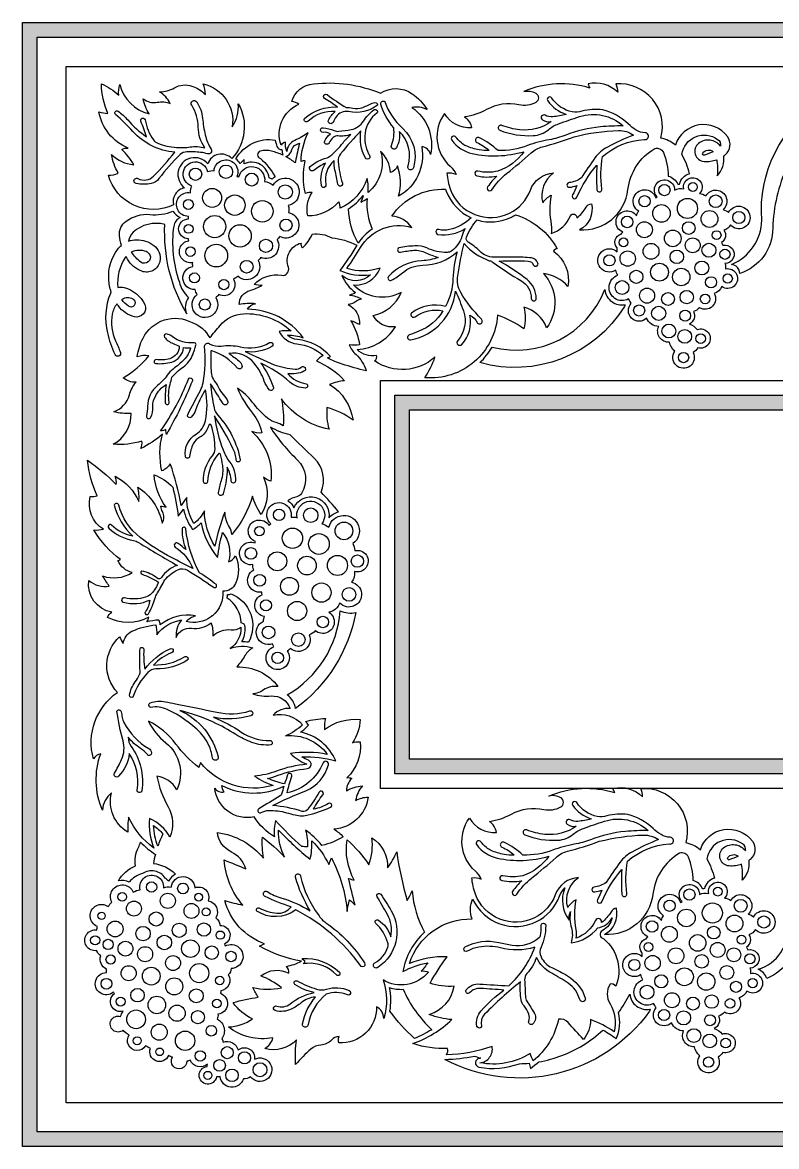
# Model space of a CAD drawing. Header units: millimetres. Extents: x 727 to 1901, y 614 to 1383.
# Drawn here: x 727 to 1244, y 614 to 1383 of the extents above; entities that cross this region are included whole.
import ezdxf

# ---------------------------------------------------------------- set-up
doc = ezdxf.new("R2010")
doc.units = ezdxf.units.MM

msp = doc.modelspace()

# ---------------------------------------------------------------- hatches: boundary and pattern name
h = msp.add_hatch(color=0)
h.dxf.hatch_style = 1
h.paths.add_polyline_path([(727.36, 1382.94), (1901.36, 1382.94), (1901.36, 613.94), (727.36, 613.94)])
h.paths.add_polyline_path([(737.36, 1372.94), (1891.36, 1372.94), (1891.36, 623.94), (737.36, 623.94)], flags=16)
h = msp.add_hatch(color=0)
h.dxf.hatch_style = 1
h.paths.add_polyline_path([(982.36, 868.94), (982.36, 1127.94), (1646.36, 1127.94), (1646.36, 868.94)])
h.paths.add_polyline_path([(992.36, 878.94), (992.36, 1117.94), (1636.36, 1117.94), (1636.36, 878.94)], flags=16)

# ---------------------------------------------------------------- linework, layer by layer
at = {"color": 0}
for points in [[(727.36, 1382.94), (1901.36, 1382.94), (1901.36, 613.94), (727.36, 613.94)], [(737.36, 1372.94), (1891.36, 1372.94), (1891.36, 623.94), (737.36, 623.94)], [(757.36, 643.94), (757.36, 1352.94), (1871.36, 1352.94), (1871.36, 643.94)], [(757.36, 1352.94), (1871.36, 1352.94), (1871.36, 643.94), (757.36, 643.94)], [(972.36, 858.94), (972.36, 1137.94), (1656.36, 1137.94), (1656.36, 858.94)], [(982.36, 868.94), (982.36, 1127.94), (1646.36, 1127.94), (1646.36, 868.94)], [(992.36, 878.94), (992.36, 1117.94), (1636.36, 1117.94), (1636.36, 878.94)]]:
    msp.add_lwpolyline(points, close=True, dxfattribs=at)
for points in [[(843.35, 1339.48, -0.122095), (852.59, 1333.66, 0.078265), (851.12, 1340.94, -0.39267), (870.98, 1311.64, 0.169354), (875.12, 1327.37, -0.32672), (870.61, 1289.81, 0.566544), (854.17, 1286.28, 1.126559), (838.4, 1269.72, 0.445091), (830.81, 1258.2, -0.46997), (786.15, 1278.58, 0.167511), (792.94, 1279.9, -0.090396), (788.39, 1292.58, 0.176717), (803.49, 1285.66, 0.077053), (795.31, 1296.01, -0.173986), (799.73, 1296.93, -0.251054), (779.69, 1321.77, 0.030995), (785.81, 1320.72, -0.099073), (781.45, 1340.94, -0.091646), (793.29, 1333.21, -0.104521), (793.96, 1340.5, 0.276133), (814.1, 1320.42, -0.105402), (810.02, 1330.72, 0.220961), (819.61, 1328.36, -0.141944), (828.48, 1327.57, 0.143223), (821.2, 1335.53, 0.129073), (831.4, 1338.28, -0.212859)], [(984.79, 1264.08, 0.1574), (984.08, 1284.89, -0.247161), (979.43, 1280.32, 0.179976), (972.57, 1294.82, -0.297461), (963.97, 1266.68, 0.093622), (963.26, 1276.13, -0.20919), (944.95, 1255.82, 0.023572), (944.03, 1260.34, -0.226347), (922.71, 1250.61, -0.201215), (925.63, 1266.56, 0.105386), (921.13, 1266.05, -0.127855), (921, 1288.29, 0.12731), (918.07, 1287.85, -0.107555), (922.97, 1307.55, -0.063921), (913.77, 1302.26, 0.287588), (908.42, 1294.7, -0.119903), (907.35, 1301.11, 0.152035), (904.43, 1299.03, -0.395081), (916.65, 1327.07, 0.095), (911.81, 1328.86, -0.323395), (926.6, 1340.94, -0.127208), (972.47, 1334.57, -0.302506), (994.05, 1334.24, -0.104769), (1004.33, 1323.45, 0.151003), (994, 1324.87, -0.301607), (1006.69, 1292.56, 0.323728), (1000.71, 1297.97, -0.319499)], [(1160.19, 1296.63, -0.396343), (1166.19, 1293.96, -0.09925), (1169.43, 1277.9, -0.229527), (1175.98, 1272.24, -0.026572), (1177.14, 1272.37, -0.284999), (1184.03, 1279.49, 0.068314), (1178.81, 1292.68, -0.56685), (1203.29, 1302.95, -0.347896), (1205.16, 1298.31, 0.425855), (1190.26, 1300.25, 0.678814), (1194.06, 1287.9, 0.108297), (1202.62, 1289.08, -0.069633), (1203.02, 1278.14, 0.218775), (1207.51, 1291.69, 0.014613), (1208.44, 1292.41, 0.399911), (1209.98, 1304.87, 0.610094), (1174.37, 1299.02, 0.126346), (1164.41, 1303.87, 0.521071), (1133.57, 1340.89, -0.088824), (1134.86, 1335.21, 0.257919), (1114.56, 1340.94, 0.077805), (1115.76, 1338.1, 0.178327), (1070.69, 1335.75, -0.182178), (1078.77, 1334.58, -0.589978), (1078.77, 1328.27, -0.181278), (1067.21, 1326.56, 0.178367), (1045.11, 1323.39, -0.086398), (1030.07, 1318.37, -0.186384), (1034.88, 1310.77, -0.278866), (1016.23, 1320.62, 0.382919), (1020.18, 1284.54, -0.106841), (1024.29, 1278.97, 0.125838), (1017.85, 1279.85, 0.052786), (1020.32, 1268.53, 0.442963), (1060.85, 1252.52, 0.191774), (1075.07, 1268.25, -0.298094), (1091, 1280, 0.312517), (1083.54, 1259.49, -0.141707), (1089.34, 1264.76, 0.090132), (1089.38, 1244.4, -0.091167), (1089.38, 1238.58, 0.206907), (1102.51, 1250.56, -0.890162), (1106.79, 1249.22, 0.092146), (1113.2, 1256.53, -0.225722), (1116.86, 1258.98, -0.348587), (1108.69, 1241.06, 0.399983), (1141.86, 1268.65, -0.236296)], [(950.61, 1321.94, 0.306696), (942.06, 1318.37, 0.033732), (939.96, 1314.62, -1.002878), (936.91, 1316.08, -0.110502), (941.39, 1322.01, 0.216322), (923.01, 1315.41, -0.856015), (920.46, 1317.33, -0.201558), (942.99, 1325.09, 0.024326), (934.17, 1330.88, -1.060098), (935.97, 1333.58, 0.027289), (948.98, 1324.78, -0.083759), (953.46, 1324.35, 0.133315), (960.29, 1324.75, -0.008833), (967.7, 1328.06, -0.546499), (970.5, 1326.43, -0.214075)], [(1106.98, 1263.42, -0.077364), (1120.61, 1285.42, 0.032375), (1120.61, 1268.98, 1.147394), (1124.01, 1268.98, -0.078351), (1124.44, 1291.17, -0.164754), (1153.06, 1302.94, 1.120546), (1153.65, 1307.53, -0.136212), (1147.5, 1309.33, -0.050619), (1141.99, 1313.58, 0.127333), (1124.66, 1323.16, 0.085491), (1110.39, 1322.31, -0.144925), (1103.75, 1321.76, -0.196467), (1089.71, 1331.23, 1.023065), (1086.98, 1329.32, 0.151865), (1099.54, 1320.08, -0.04636), (1090.4, 1318.42, -0.145792), (1085.2, 1319.49, 0.939686), (1083.29, 1316.4, 0.212793), (1089.37, 1315.18, -0.186554), (1067.9, 1309.5, -0.065987), (1055.52, 1312.56, 1.000747), (1054.19, 1309.17, 0.107412), (1077.03, 1305.52, 0.161603), (1087.38, 1309.61, -0.087831), (1094.33, 1313.6, -0.008018), (1108.74, 1318.54, -0.267934), (1138.54, 1312.2, 0.024849), (1123.03, 1311.5, 0.069081), (1099.26, 1305.86, -0.049315), (1088, 1302.72, 0.045838), (1073.21, 1298.7, -0.095626), (1052.93, 1295.3, 0.080781), (1040.27, 1303.97, 1.099101), (1038.48, 1300.84, -0.074213), (1046.95, 1295.37, -0.061903), (1040.05, 1295.83, -0.055978), (1031.07, 1298.45, -0.088363), (1028, 1300.49, -0.039255), (1023.61, 1304.93, 0.83056), (1021.24, 1302.39, 0.184103), (1035.3, 1293.3, 0.123247), (1070.67, 1294.56, -0.155167), (1052.9, 1281.23, -0.115342), (1039.1, 1281.23, 1.00035), (1038.36, 1278.06, 0.107204), (1052.11, 1277.84, 0.045456), (1045.81, 1270.5, 1.012627), (1048.64, 1268.55, -0.076613), (1058.83, 1279.59, 0.014796), (1075.58, 1293.76, -0.121255), (1083.41, 1297.94, 0.028226), (1105.12, 1304.79, -0.051194), (1135.4, 1309.07, -0.149961), (1145.69, 1305.91, 0.032005), (1127.82, 1297.65, 0.109367), (1119.3, 1290.25, 0.020139), (1109.99, 1276.57, -0.119785), (1101.56, 1273.39, 1.019207), (1102.02, 1270.16, 0.043004), (1106.84, 1271.37, -0.065527), (1103.99, 1264.96, 1.077379)], [(854.06, 1293.07, 0.07635), (844.48, 1294.36, -0.009469), (839.91, 1294.36, 0.197057), (835.31, 1292.57, 0.044399), (820.81, 1276.13, -0.186233), (815.56, 1272.77, -0.100488), (805.17, 1272.77, -1.162337), (806.41, 1276.18, 0.337145), (817.13, 1277.81, 0.023266), (831.57, 1294.15, -0.186336), (802.99, 1308.34, 0.026358), (791.08, 1320.04, -0.936307), (792.77, 1322.22, -0.068249), (799.4, 1316.3, 0.067592), (812.26, 1304.79, 0.01234), (808.41, 1315.41, -1.094601), (811.32, 1316.26, 0.102356), (816.97, 1302.76, 0.148944), (820.01, 1300.32, 0.077815), (832.74, 1297.43, 0.052634), (842.13, 1297.78, -0.098193), (852.21, 1297.24, -0.15274), (847.67, 1311.28, 0.13903), (843.23, 1326.37, -0.9927), (846.7, 1328.59, -0.120959), (850.65, 1317.28, 0.033987), (852.49, 1306.12, 0.07647), (856.49, 1296.21, -0.681666)], [(943.26, 1272.24, 0.006395), (941.3, 1281.96, -0.065585), (940.78, 1288.46, 0.280031), (935.13, 1271.99, -1.029689), (931.99, 1271.4, -0.168139), (934.72, 1286.73, 0.040488), (926.75, 1281.73, -0.881479), (924.25, 1284.32, -0.095653), (934.13, 1289.87, 0.132), (937.77, 1291.38, 0.069959), (946.87, 1300.67, -0.061809), (952.2, 1306.28, -0.101834), (943.37, 1305.33, 0.20933), (940.05, 1304.24, 0.096799), (937.23, 1300.5, -0.990326), (934.27, 1301.91, -0.122765), (938.16, 1306.73, 0.162503), (933.23, 1307.77, -1.12122), (933.23, 1310.95, -0.071785), (940.72, 1308.98, 0.12572), (943.9, 1308.5, 0.022519), (952.48, 1309.74, 0.205918), (960.74, 1315.34, -0.085496), (967.83, 1323.11, -0.820068), (970.17, 1321.08, 0.208945), (961.94, 1307.3, 0.147165), (964.31, 1293.15, 0.037942), (964.98, 1292.02, -1.057867), (962.15, 1290.27, -0.167345), (959.06, 1308.74, 0.023489), (945.16, 1293.14, 0.19527), (943.52, 1287.73, 0.051506), (946.4, 1273.01, -1.056915)], [(991.35, 1284.8, 0.284675), (985.35, 1308.41, -0.160707), (983.35, 1297.26, -0.951573), (979.96, 1298.88, 0.133754), (981.54, 1310.97, -0.09854), (972.73, 1326.9, -0.712937), (975.39, 1328.89, 0.122193), (987.65, 1310.42, -0.289225), (994.98, 1283.48, -1.052559)], [(900.27, 1277.34, 0.051411), (898.29, 1275.69, 0.04313), (896.15, 1276.56, 0.522452), (879.13, 1286.2, -0.048907), (879.08, 1289.3, 0.010854), (876.34, 1286.39, 0.096695), (873.53, 1289.63, -0.319301), (900.47, 1302.44, 0.044985), (901.6, 1298.03, 0.352781), (904.81, 1296.06, -0.008702), (905.68, 1292.15, 0.048559), (897.81, 1294.96, 0.123754), (890.3, 1294.96, 0.779749), (890.3, 1289.88, -0.092012)], [(914.22, 1286.83, 0.045616), (907.67, 1291.15, 0.177728), (911.42, 1294.54, -0.287657), (914.93, 1299.49, 0.01279), (917.01, 1300.42, -0.004085), (914.21, 1287.94, 0.112497)], [(1194.17, 1292.14, -0.735236), (1193.09, 1293.59, -0.429725), (1200.3, 1294.56, -0.017715)], [(874.8, 1209.32, -0.111727), (871.77, 1207.42, -0.748697), (861.84, 1196.84, -0.082695), (859.7, 1194.73, -2.298366), (846.99, 1196.9, -0.102063), (845.49, 1200.28, -0.960024), (844.01, 1216.01, -0.097868), (843.89, 1218.73, -1.022609), (841.17, 1233.64, -0.03387), (841.07, 1234.94, -0.994496), (841, 1248.55, -0.053451), (840.98, 1250.29, -1.095383), (842.38, 1266.48, -0.136561), (843.38, 1271.03, -1.746068), (854.07, 1280.96, -0.107831), (858.49, 1281.54, -1.168899), (874.18, 1277.63, -0.034866), (875.55, 1277.26, -0.97457), (893.09, 1274.11, -0.156368), (898.99, 1271.66, -1.53655), (909.37, 1257.63, -0.142966), (909.58, 1252.89, -1.163843), (903.45, 1236.58, -0.05951), (901.63, 1234.42, -0.717999), (890.65, 1222.08, -0.063436), (888.66, 1220.17, -0.850738)], [(862.02, 1280.81, -1), (871.26, 1280.81, -1)], [(841.58, 1279.13, -1), (850.04, 1279.13, -1)], [(879.85, 1275.46, -1), (888.71, 1275.46, -1)], [(1174.01, 1158.05, -0.17117), (1170.33, 1164.17, -0.564529), (1162.91, 1175.06, -0.306376), (1154.65, 1180.63, -0.97523), (1144.18, 1190.93, -0.068946), (1142.33, 1193.86, -1.103821), (1134.96, 1210.03, -0.088541), (1133.59, 1213.55, -2.061698), (1134.6, 1226, -0.038791), (1134.41, 1228.67, -0.553434), (1137.29, 1238.12, -0.024935), (1138.31, 1239.5, -1.347132), (1147.69, 1250.65, -0.103564), (1149.22, 1253.88, -1.459312), (1160.87, 1262.91, -0.032326), (1161.82, 1263.56, -1.476757), (1173.79, 1268.29, -0.206275), (1180.06, 1269.08, -1.655655), (1190.94, 1265.94, -0.149874), (1195.23, 1264.23, -1.197346), (1207.03, 1254.91, -0.150996), (1210.79, 1252.9, -3.298757), (1212, 1244.39, -0.202066), (1207.63, 1240.89, -0.419385), (1205.9, 1232.38, -0.074115), (1206.82, 1230.51, -1.124098), (1208.31, 1218.03, -0.135953), (1208.66, 1214.36, -1.562601), (1206.12, 1202.3, -0.238262), (1200.79, 1197.6, -0.799576), (1190.88, 1187.82, -0.13252), (1186.84, 1185.15, -0.409806), (1183.9, 1176.62, -0.157577), (1189.34, 1172.88, -1.393433), (1189.77, 1160.38, -0.108175), (1186.46, 1157.19, -1.806747)], [(850.72, 1262.94, -1), (863.67, 1262.94, -1)], [(902.41, 1266.94, -1), (912.16, 1266.94, -1)], [(1086.22, 1173.94, 0.24829), (1070.65, 1188.07, -0.138192), (1070.49, 1173.38, 0.078628), (1052.6, 1182.63, -0.419673), (1002.82, 1139.92, 0.067933), (1009.77, 1154.11, -0.349029), (968.47, 1151.42, 0.351254), (969.75, 1155.16, -0.261132), (956.57, 1159.19, 0.242874), (982.66, 1174.79, -0.32214), (967.56, 1182.44, 0.249972), (986.55, 1198.22, -0.334765), (953.93, 1203.36, 0.340077), (972.19, 1214.93, -0.159348), (949.38, 1214.64, 0.024943), (958.83, 1228.97, -0.34445), (993.88, 1242.76, 0.234343), (980.18, 1250.34, -0.264473), (1017.07, 1268.83, 0.005876), (1017.49, 1267.53, 0.199414), (1034.49, 1249.37, -0.142231), (1019.69, 1241.31, -0.129706), (1012.51, 1241.31, 1.050103), (1011.81, 1237.99, 0.188241), (1030.39, 1241.98, 0.053832), (1028.1, 1236.47, -0.163757), (1021.27, 1226.72, -0.154483), (1018.02, 1225.61, -0.121983), (1004.21, 1228.71, 0.117127), (996.03, 1230.04, 0.048257), (985.04, 1228.82, 0.87502), (986.17, 1225.75, -0.036753), (995.26, 1227.08, -0.134023), (1003.54, 1225.45, 0.048473), (1011.95, 1222.24, -0.080465), (1000.88, 1219.93, 0.199689), (977.97, 1209.16, 0.842546), (980.02, 1206.55, 0.054313), (987.53, 1211.69, -0.177256), (1001.34, 1216.87, 0.183018), (1024.96, 1226.03, 0.06197), (1022.08, 1207.49, -0.118947), (1016.93, 1188.66, 0.225079), (993.61, 1184.16, 0.835176), (996.21, 1181.62, -0.212175), (1015.22, 1185.62, -0.164291), (998.72, 1171.68, -0.00902), (992.15, 1169.21, 0.925228), (993.08, 1165.76, 0.330977), (1023.88, 1199.16, -0.018397), (1029.23, 1185.62, -0.271696), (1025.3, 1165.3, 0.998149), (1028.22, 1162.72, 0.233163), (1033.69, 1182.74, -0.142249), (1038.6, 1177.72, 1.162326), (1041.62, 1179.97, -0.065813), (1027.44, 1198.28, -0.173738), (1025.33, 1209.64, -0.01787), (1029.7, 1231.65, 0.124518), (1046.94, 1219.95, -0.121785), (1049.64, 1218.8, 0.03085), (1068.62, 1206.34, -0.26869), (1075.72, 1194.11, 0.998835), (1079.07, 1194.11, 0.230666), (1072.78, 1207.04, 0.038546), (1053.76, 1219.72, -0.023511), (1073.65, 1219.72, -0.298941), (1077.1, 1217.22, 0.970535), (1080.27, 1218.31, 0.302367), (1075.83, 1221.9, 0.025536), (1064.27, 1222.4, -0.003934), (1049.99, 1222.4, -0.198913), (1040.37, 1226.48, 0.060714), (1032.52, 1232.72, -0.370116), (1031.44, 1236.07, -0.087727), (1038.55, 1247.85, 0.189344), (1062.18, 1249.82, 0.025543), (1065, 1251.4, -0.191797), (1093.41, 1228.16, 0.247668), (1090.91, 1226.49, -0.292713), (1100.72, 1202.35, 0.183049), (1084.04, 1211.17, -0.355713)], [(1162.99, 1268.31, -1), (1170.73, 1268.31, -1)], [(1183.3, 1270.38, -1), (1189.35, 1270.38, -1)], [(837.53, 1258.45, -1), (844.35, 1258.45, -1)], [(865.78, 1257.97, -1), (879.76, 1257.97, -1)], [(884.15, 1253.76, -1), (898.95, 1253.76, -1)], [(957.11, 1231.88, -0.116457), (950.6, 1255.45, 0.092305), (960.6, 1264.66, -0.053687), (959.06, 1260.08, 0.041353), (963.38, 1262.49, 0.126011), (966.74, 1241.52, 0.102486)], [(1149.44, 1260.65, -1), (1157.15, 1260.65, -1)], [(1175.7, 1255.72, -1), (1189.48, 1255.72, -1)], [(1197.58, 1260.64, -1), (1206.36, 1260.64, -1)], [(839.79, 1183.68, -0.145434), (824.82, 1244.78, 0.252594), (803.14, 1239.42, 0.18333), (800, 1233.27, -0.084276), (805.35, 1234.26, -0.166245), (817.28, 1230.39, -0.29124), (821.37, 1219.52, -0.460502), (809.01, 1212.74, -0.169841), (799.25, 1220.93, -0.01287), (798.22, 1222.76, 0.01626), (797.77, 1222.14, 0.178631), (792.66, 1201.58, -0.116868), (796.97, 1201.57, -0.232689), (811.02, 1189.92, -0.626766), (804.02, 1181.58, -0.175086), (792.99, 1189.03, -0.012176), (792.03, 1190.4, 0.129363), (788.82, 1183.44, 0.151505), (791.13, 1165.2, -0.019072), (794.41, 1157.19, -0.963638), (790.76, 1155.7, -0.048317), (785.69, 1170.6, -0.155026), (787.77, 1197.81, -0.033975), (788.11, 1198.51, -0.064971), (786.43, 1207.27, -0.178098), (792.61, 1227.78, -0.056438), (795.13, 1230.44, -0.041254), (793.81, 1237.02, -0.274146), (798.26, 1247.01, -0.177365), (814.52, 1251.63, 0.125682), (830.4, 1253.76, 0.128271), (835.24, 1249.5, 0.243436), (830.93, 1243.65, 0.119164), (834.77, 1205.33, 0.161047), (841.11, 1194.79, 0.277673)], [(1158.8, 1252.33, -1), (1170.82, 1252.33, -1)], [(1191.99, 1248.52, -1), (1203.5, 1248.52, -1)], [(1213.61, 1249.56, -1), (1221.93, 1249.56, -1)], [(851.32, 1243.29, -1), (866.58, 1243.29, -1)], [(903.59, 1244.27, -1), (911.93, 1244.27, -1)], [(1137.37, 1246.49, -1), (1145.27, 1246.49, -1)], [(1147.68, 1241.16, -1), (1158.58, 1241.16, -1)], [(1179.18, 1242.32, -1), (1187.86, 1242.32, -1)], [(838.02, 1241.74, -1), (844.12, 1241.74, -1)], [(868.62, 1236.89, -1), (883.98, 1236.89, -1)], [(962.62, 1144.58, -0.027528), (946.29, 1149.28, -0.054742), (936.23, 1153.41, -0.027823), (938.3, 1154.33, 0.19036), (915.57, 1166.01, -0.160477), (908.73, 1169.04, -0.079526), (919.57, 1167.29, 0.232909), (881.49, 1186.74, -0.253177), (886.82, 1190.54, 0.056709), (875.64, 1189.98, -0.327891), (883.23, 1199.65, 0.067531), (891.35, 1203.15, -0.098893), (886.01, 1203.75, -0.255278), (904.76, 1209.97, 0.580682), (909.39, 1215.49, -0.447226), (918.18, 1232.06, 0.288446), (919.01, 1228.69, 0.101091), (925.76, 1238.03, -0.176895), (939.1, 1235.57, -0.102149), (956.23, 1230.48, -0.030801), (944.57, 1213.24, 0.136629), (965.67, 1210.32, -0.384398), (945.95, 1209.84, 0.12507), (955.32, 1198.14, -0.066336), (951.22, 1196.43, -0.11769), (959.38, 1193.73, 0.131571), (955.97, 1192.26, -0.149886), (950.27, 1190.06, -0.296682), (958.01, 1176.26, 0.041632), (952.15, 1178.89, -0.096758), (958.19, 1162.35, -0.059972), (950.99, 1162.33, 0.119739), (955.77, 1155.83, -0.132113)], [(1166.82, 1235.21, -1), (1178.21, 1235.21, -1)], [(1199.6, 1237.49, -1), (1205.58, 1237.49, -1)], [(852.3, 1223.42, -1), (867.79, 1223.42, -1)], [(889.54, 1230.1, -1), (898.57, 1230.1, -1)], [(1135.79, 1232.49, -1), (1141.83, 1232.49, -1)], [(1152.28, 1226.41, -1), (1163.12, 1226.41, -1)], [(1181.14, 1230.47, -1), (1191.33, 1230.47, -1)], [(1192.56, 1227.09, -1), (1202.09, 1227.09, -1)], [(808.43, 1219.01, -0.087447), (802.07, 1225.96, -0.221749), (812, 1226.39, -0.182528), (814.53, 1224, -0.792848)], [(839.14, 1226.15, -1), (845.59, 1226.15, -1)], [(1125.35, 1220.18, -1), (1133.02, 1220.18, -1)], [(1136.44, 1221.42, -1), (1146.94, 1221.42, -1)], [(1170.67, 1222.6, -1), (1179.95, 1222.6, -1)], [(1204.83, 1224.36, -1), (1211.77, 1224.36, -1)], [(876.5, 1215.87, -1), (885.19, 1215.87, -1)], [(1157.35, 1212.11, -1), (1169.56, 1212.11, -1)], [(1187.73, 1214.98, -1), (1197.26, 1214.98, -1)], [(841.63, 1208.18, -1), (848.52, 1208.18, -1)], [(1143.13, 1208.96, -1), (1152.1, 1208.96, -1)], [(1172.41, 1208.81, -1), (1184.31, 1208.81, -1)], [(1194.99, 1205.23, -1), (1202.61, 1205.23, -1)], [(1207, 1207.74, -1), (1213.34, 1207.74, -1)], [(861.78, 1203.59, -1), (868.72, 1203.59, -1)], [(1040.48, 1150.22, 0.069925), (1048.95, 1160.9, 0.381267), (1125.99, 1200.22, 0.433427), (1139.97, 1189.85, 0.030676), (1139.56, 1188.65, -0.333928)], [(1133.1, 1201.58, -1), (1142.58, 1201.58, -1)], [(1149.8, 1196.05, -1), (1160.13, 1196.05, -1)], [(1177.53, 1195.08, -1), (1186.68, 1195.08, -1)], [(800, 1188.76, -0.096421), (795.44, 1193.45, -0.021946), (796.58, 1194.12, -0.318271), (803.58, 1193.22, -0.93397)], [(848.41, 1189.99, -1), (856.04, 1189.99, -1)], [(1164.9, 1193.74, -1), (1173.75, 1193.74, -1)], [(1191.43, 1193.83, -1), (1198.03, 1193.83, -1)], [(1145.73, 1185.91, -1), (1153.36, 1185.91, -1)], [(1158.1, 1183.95, -1), (1167.72, 1183.95, -1)], [(1177.3, 1182.38, -1), (1184.78, 1182.38, -1)], [(953.72, 1110.89, 0.097466), (935.81, 1119.49, 0.09769), (937.22, 1104.72, -0.189429), (904.64, 1125.4, -0.067868), (905.84, 1107.09, 0.063059), (900.94, 1109.18, -0.113919), (895.08, 1112.23, -0.054664), (884.72, 1123.23, 0.088174), (874.52, 1132.7, 0.067939), (884.92, 1115.56, -0.126629), (891.12, 1102.09, -0.118596), (884.3, 1103.11, -0.246579), (897.35, 1069.09, -0.096363), (892.26, 1071.82, -0.267205), (890.68, 1046.29, -0.06627), (884.83, 1058.84, -0.104508), (870.67, 1032.57, 0.118797), (869.04, 1037.71, -0.124545), (865.93, 1047.92, 0.049622), (859.12, 1024.65, -0.132396), (851.87, 1048.92, -0.11971), (844.67, 1040.17, -0.138048), (839.78, 1058.06, -0.010467), (835.9, 1052.57, 0.04391), (828.54, 1081.02, -0.15549), (822.75, 1076.14, -0.114474), (823.14, 1101.24, -0.065457), (808.37, 1091.42, 0.145786), (809.09, 1096.59, -0.102821), (789.48, 1094.38, 0.281907), (801.81, 1115.53, -0.084478), (789.84, 1116.59, 0.244558), (800.56, 1128.11, -0.108925), (805.16, 1136.85, -0.201364), (796.36, 1139.92, 0.097989), (813.8, 1154.93, 0.115119), (805.96, 1154.23, -0.086101), (809.89, 1167, -0.421134), (843.6, 1177.61, -0.193052), (855.54, 1167.11, 0.004394), (862.64, 1175.64, -0.212754), (878.63, 1183.69, -0.198828), (911.3, 1171.95, 0.0541), (903.17, 1171.64, 0.265788), (915.27, 1163.03, -0.158193), (933.24, 1155.17, 0.064368), (928.58, 1151.39, -0.112865), (947.82, 1137.85, 0.072278), (937.63, 1135.28, -0.221458)], [(1165.17, 1171.85, -1), (1174.64, 1171.85, -1)], [(815.05, 1112.67, 0.165919), (816.66, 1120.03, -0.175728), (818.35, 1127.06, -0.158792), (825.8, 1135.16, 0.057929), (825.15, 1122.43, 0.875123), (827.75, 1123.18, -0.102637), (828.42, 1135.35, 0.005938), (829.65, 1140.21, -0.068975), (837.32, 1147.24, 0.148798), (843.94, 1155.59, 0.025512), (846.14, 1162.14, 0.396451), (845.24, 1163.88, -0.195137), (829.76, 1168.1, 0.104353), (826.02, 1169.87, 0.702582), (824.62, 1167.73, 0.140461), (830.43, 1163.33, -0.026434), (834.65, 1161.43, -0.341055), (828.23, 1152.93, -0.097346), (818.93, 1152.26, 1.06091), (818.76, 1149.62, 0.088466), (829.55, 1150.63, 0.161156), (835.16, 1154.37, 0.144477), (837.57, 1160.49, 0.032919), (842.37, 1160.32, -0.147655), (837.96, 1152.3, -0.029675), (830.52, 1145.83, 0.074752), (826.42, 1141.56, -0.071009), (819.93, 1134.7, 0.229746), (813, 1120.28, -0.056079), (812.29, 1113.78, 0.849646)], [(1176.07, 1168.18, -1), (1185.47, 1168.18, -1)], [(1188.35, 1166.7, -1), (1194.98, 1166.7, -1)], [(864.76, 1122.09, -0.010158), (856.2, 1135.83, 0.035976), (858.5, 1119.36, 0.133124), (861.14, 1114.21, -0.137394), (876.5, 1083.71, -0.958768), (873.7, 1083.59, 0.094032), (871.48, 1091.58, 0.030128), (858.73, 1113.87, 0.054422), (864.7, 1090.46, 0.072992), (869.17, 1082.35, -0.177701), (873.21, 1069.22, -0.947758), (870.3, 1069.22, 0.121914), (867.39, 1078.77, -0.018427), (867.39, 1075.43, -0.070144), (864.7, 1060.4, -0.926846), (861.54, 1061.17, -0.036529), (863.58, 1069.56, 0.112969), (864.47, 1079.92, 0.027957), (863.02, 1087.29, 0.61537), (861.35, 1087.66, 0.15795), (853.98, 1068.73, -0.943752), (851.34, 1068.73, -0.197218), (857.44, 1086.45, 0.184414), (859.22, 1091.24, 0.07738), (856.57, 1107.35, 0.724111), (854.85, 1107.35, -0.09402), (851.51, 1101.31, -0.107721), (848.86, 1099.24, 0.169578), (844.31, 1094.69, 0.081372), (841.78, 1086.12, -0.882332), (838.9, 1086.12, -0.294018), (846.21, 1101.37, 0.204835), (852.61, 1110.42, 0.10716), (852.55, 1131.6, 0.049341), (845.88, 1117.74, -0.113904), (842.77, 1112.96, -0.847591), (840.52, 1114.63, -0.003586), (849.16, 1131.14, 0.079361), (851, 1136.51, 0.065438), (852.03, 1161.48, -0.608824), (855.7, 1162.93, 0.148262), (863.44, 1161.51, -0.091325), (876.39, 1161.08, 0.196364), (896.57, 1163.91, -1.002834), (898.09, 1161.26, -0.167179), (879.72, 1157.78, 0.004549), (899.59, 1148.81, 0.06017), (914.15, 1145.82, 0.202873), (918.25, 1147.17, -1.15785), (920.08, 1144.33, -0.138071), (909.09, 1142.65, 0.185631), (921.65, 1135.74, -0.840927), (921.13, 1132.85, -0.181494), (910.4, 1136.95, 0.074583), (890.48, 1149.88, -0.079415), (899.12, 1133.33, -0.815987), (896.34, 1131.73, -0.097566), (892.88, 1137.61, 0.086319), (886.09, 1149.76, 0.265288), (868.63, 1156.54, -0.01927), (875.47, 1151.48, -0.156879), (877.64, 1148.2, -0.808265), (874.47, 1146.53, 0.140925), (857.06, 1158.32, 0.505758), (856.29, 1157.77, 0.012797), (856.46, 1144.74, 0.192193), (860.29, 1135.81, 0.07819), (866.56, 1126.14, -0.137809), (867.93, 1123.36, -0.820405)], [(1176.45, 1153.72, -1), (1183.48, 1153.72, -1)], [(825.86, 1101.17, -0.054438), (825.57, 1104.38, -0.097635), (821.97, 1103.51, 0.057832), (840.98, 1138.9, -1.009469), (843.66, 1137.81, -0.036338)], [(943.82, 1048.24, 0.016633), (931.74, 1061.64, 0.312125), (927.17, 1084.83, 0.002065), (910.68, 1100.73, -0.062349), (897.06, 1106.01, 0.058136), (915.63, 1083.61, -0.360081), (918.32, 1060.67, -0.195418), (915.16, 1058.46, 0.095295), (909, 1055.74, -0.143037), (913.25, 1051, -0.872645), (937.11, 1043.99, -0.149196)], [(864.58, 993.9, -0.243994), (857.39, 977.01, 0.002181), (857.29, 977.18, -0.01538), (856.7, 976.47, -0.233638), (839.35, 973.19, -0.135003), (845.83, 976.99, 0.222013), (821.72, 970.84, 0.030208), (820.79, 974.15, 0.032301), (812.44, 972.88, 0.117834), (813.88, 976.03, -0.249918), (785.48, 975.93, -0.173787), (788.5, 979.48, -0.404636), (772.81, 1001.15, 0.220503), (786.76, 997.22, 0.000667), (782.2, 1004.31, 0.229526), (802.57, 1006.61, -0.240026), (792.69, 1014.79, -0.052156), (794.46, 1015.46, -0.098468), (776.29, 1035.75, 0.065166), (782.78, 1036.25, -0.334754), (773.79, 1058.58, 0.084382), (778.57, 1059.03, -0.082279), (771.93, 1083.42, -0.046568), (791.6, 1066.9, 0.109814), (790.8, 1072.58, -0.168865), (807.06, 1055.12, 0.075977), (806.32, 1065.09, -0.200928), (823.08, 1040.45, 0.245537), (823.26, 1048.28, -0.07033), (822.05, 1051.94, -0.127346), (825.67, 1051.34, -0.137337), (817.46, 1073.43, -0.114501), (830.22, 1065.09, -0.030851), (833.94, 1045.14, 0.009175), (837.63, 1049.88, 0.103035), (843.82, 1036.02, 0.070095), (849.74, 1040.67, 0.128824), (860.96, 1017, -0.036172), (864.35, 1033.93, -0.243883), (868.45, 1014.03, 0.180977), (873.28, 1018.02, -0.211216), (873.28, 999.23, -0.31203)], [(860.09, 998.37, 0.028157), (848.64, 1006.42, -0.100146), (839.26, 1036.43, 0.994095), (836.63, 1036.17, 0.09623), (839.29, 1022.28, -0.002509), (833.9, 1026.54, 1.083737), (831.94, 1024.07, -0.148217), (844.06, 1009.29, 0.001168), (829.48, 1016.88, -0.04533), (807.99, 1030.59, -0.163843), (793.25, 1052.74, 0.766695), (790.22, 1052.74, 0.147363), (802.88, 1031.55, -0.148723), (788.4, 1039.06, 1.003268), (786.49, 1037.09, 0.149304), (803.36, 1028.51, -0.094795), (806.75, 1027.22, 0.009339), (833.4, 1011.48, 0.17521), (822.5, 1003.23, -0.444073), (819.59, 1002.76, 0.119627), (809.13, 1007.66, 0.832466), (809.33, 1005.45, -0.039051), (820.57, 1000.11, -0.093369), (815.53, 992.1, -0.153003), (811.61, 989.86, -0.141493), (797.26, 989.29, 1.031961), (796.32, 986.4, 0.182907), (814.53, 987.83, -0.138864), (811.48, 979.84, 1.054102), (813.6, 978.43, 0.063425), (818.01, 988.61, -0.066012), (819.8, 992.69, 0.016121), (824.79, 1001.54, -0.108356), (833.75, 1008.57, -0.250066), (840.27, 1008.22, -0.014888), (857.88, 996.84, 1)], [(944.55, 985.85, -0.274872), (937.05, 979.49, -1.089648), (927.86, 966.89, -0.154273), (923.58, 964.06, -0.815049), (910.83, 954.71, -0.100085), (908.54, 953.02, -3.016237), (899.38, 955.79, -0.07394), (898.55, 957.74, -0.957218), (892.37, 973.34, -0.129002), (893.14, 976.56, -0.78842), (891.5, 991.44, -0.06236), (891.12, 993.24, -0.843091), (885.72, 1008.51, -0.127022), (884.97, 1012.02, -1.316854), (886.64, 1026.9, -0.026671), (886.88, 1027.83, -1.417159), (896.19, 1038.77, -0.039805), (897.42, 1039.86, -1.711265), (911.23, 1044.53, -0.109762), (915.31, 1044.14, -1.544687), (932.24, 1040, -0.114748), (937.13, 1037.63, -1.448022), (953.5, 1026.43, -0.091747), (954.96, 1021.64, -1.29214), (954.57, 1007.32, -0.218039), (952.69, 1000.01, -1.375385)], [(899.11, 1046.09, -1), (906.9, 1046.09, -1)], [(919.72, 1045.86, -1), (929.68, 1045.86, -1)], [(886.31, 1034.96, -1), (892.86, 1034.96, -1)], [(941.4, 1035.13, -1), (953.47, 1035.13, -1)], [(905.24, 1030.08, -1), (919.18, 1030.08, -1)], [(923.21, 1026.17, -1), (937.4, 1026.17, -1)], [(879.74, 1019.7, -1), (887.73, 1019.7, -1)], [(895.35, 1014.31, -1), (908.29, 1014.31, -1)], [(915.72, 1011.36, -1), (928.53, 1011.36, -1)], [(936.14, 1011.5, -1), (949.9, 1011.5, -1)], [(952.41, 1014.43, -1), (960.83, 1014.43, -1)], [(885.69, 1001.34, -1), (893.77, 1001.34, -1)], [(904, 997.19, -1), (916.29, 997.19, -1)], [(882.08, 958.88, 0.043852), (877.6, 959.24, 0.133879), (879.88, 969.28, 0.372893), (877.19, 972.14, 0.243012), (867.42, 989.19, 0.088124), (867.71, 991.67, 0.191767), (870.21, 992.09, -0.448542)], [(925.45, 992.91, -1), (938.61, 992.91, -1)], [(946.24, 991.61, -1), (955.59, 991.61, -1)], [(890.35, 984.2, -1), (897.85, 984.2, -1)], [(908.84, 980.32, -1), (921.96, 980.32, -1)], [(914.26, 913.56, 0.203253), (908.52, 922.96, 0.250801), (944.83, 980.39, 0.147839), (955.49, 979.25, -0.191134)], [(929.09, 972.79, -1), (936.89, 972.79, -1)], [(935.98, 882.25, 0.084148), (910.81, 882.77, 0.090234), (921.96, 875.45, 0.065615), (901.31, 870.74, -0.067249), (886.19, 867.34, 0.062478), (899.02, 861.02, -0.304241), (849.24, 876.58, 0.005881), (848.11, 873.3, -0.072073), (832.36, 889.3, 0.122576), (813.54, 904.93, 0.112742), (825.5, 890.12, -0.350913), (832.97, 858.03, 0.244503), (819.44, 867.21, 0.085209), (827.06, 846.42, -0.238229), (828.17, 825.57, 0.184096), (814.33, 838.31, 0.121055), (817.39, 818.13, -0.127756), (800.04, 839.29, 0.047898), (799.43, 829.01, -0.326909), (788.2, 855.81, 0.199237), (782.04, 844.1, -0.187662), (780.91, 882.68, 0.213805), (775.98, 879.08, -0.31919), (792.41, 924.65, -0.422237), (793.9, 962.67, 0.072503), (796.36, 958.08, -0.249211), (802.24, 966.52, -0.068215), (818.63, 970.9, -0.067421), (819.37, 964.11, -0.193084), (836.24, 974.18, 0.193063), (832.58, 962.22, -0.348257), (843.17, 968.55, 0.199549), (856.45, 972.13, -0.116492), (857.58, 963.3, -0.193764), (870.31, 967.53, 0.207492), (876.89, 969.15, -0.26117), (869.57, 954.69, -0.175073), (884.98, 955.08, 0.121484), (879.69, 949.85, -0.039537), (874.03, 942.06, -0.248653), (902.25, 928.6, 0.1865), (892.41, 926.31, -0.1198), (884.96, 923.53, 0.089876), (897.63, 922.18, -0.341358), (910.66, 913.56, 0.234546), (898.99, 909.14, -0.266218), (919.15, 902.47, -0.087873), (907.4, 894.85, -0.273963)], [(891.47, 965.67, -1), (900.13, 965.67, -1)], [(911.6, 960.7, -1), (920.89, 960.7, -1)], [(840.49, 946.91, -0.165012), (818.72, 940.83, 0.168842), (813.18, 938.13, 0.114787), (802.94, 921.42, -0.708434), (800.65, 922.73, -0.110091), (804.48, 931.74, 0.045614), (807.47, 936.85, 0.128176), (807.92, 939.28, -0.035743), (807.92, 954.76), (807.92, 954.76, -0.798335), (810.45, 953.99, 0.065027), (811.24, 940.49, -0.129045), (828.38, 954.48, -1.202156), (829.34, 951.76, 0.116606), (817.08, 943.36, 0.139528), (838.27, 948.85, -0.83597)], [(898.14, 948.26, -1), (906.06, 948.26, -1)], [(897.45, 888.71, -0.1135), (884.38, 890.4, -0.052923), (873.49, 895.79, 0.034174), (857.68, 904.38, 0.045851), (835.01, 912.34, -0.235914), (861.28, 880.47, -1.029248), (857.57, 879.73, 0.033383), (856.38, 884.73, 0.116613), (849.17, 896.91, 0.096878), (826.48, 912.82, 0.180539), (815.28, 914.28, -0.77995), (814.99, 917.53, -0.133149), (825.18, 918.25, 0.000042), (832.08, 916.89, -0.004726), (860.42, 911.05, 0.125974), (882.93, 911.9, -1.088476), (883.59, 908.7, -0.128282), (858.17, 907.58, -0.054629), (877.19, 897.51, 0.155025), (896.79, 891.69, -0.819685)], [(800.5, 882.75, -0.170914), (793.06, 867.24, -0.875872), (790.37, 869.3, 0.023291), (795.21, 878.71, 0.177735), (796.19, 891.53, -0.037077), (792.07, 911.78, -0.723051), (794.95, 911.39, -0.006362), (795.65, 907.39, 0.085162), (796.83, 903.94, 0.13255), (813.78, 886.21, -0.219087), (815.7, 883.38, -0.772254), (812.86, 882.12, 0.082227), (808.16, 886.34, -0.08282), (799.76, 893.9, 0.161789), (801.72, 887.7, -0.19831), (808.99, 857.24, -0.968955), (805.96, 857.83, 0.191734), (800.5, 882.75, -0.36723)], [(940.57, 831.1, -0.070688), (946.9, 825.84, -0.089402), (932.35, 819.93, 0.06831), (921.2, 830.35, -0.074346), (922.46, 818.99, -0.022007), (918.58, 819.23, -0.026889), (900.59, 837.01, 0.073498), (899.8, 825.73, -0.112128), (885.96, 839.53, -0.453715), (859.06, 859.21, 0.350674), (865.36, 856.58, -0.126106), (863.9, 860.94, 0.233502), (906.35, 860.5, 0.004686), (904.75, 855.04, -0.19145), (903.82, 853.82, 0.001931), (889.07, 844.94, 0.907815), (890.78, 842.42, -0.118951), (896.04, 843.83, -0.073894), (908.07, 842.34, 0.007259), (914.05, 840.77, 0.121469), (923.04, 840.77, 0.047946), (938.24, 846.11, 1.059984), (936.89, 848.63, -0.092382), (926.61, 844.69, -0.050104), (933.05, 854.53, 1.043399), (930.49, 856.43, -0.04032), (922.63, 844.6, -0.33654), (918.85, 843.25, 0.055558), (898.71, 847.21, -0.022049), (921.28, 857.39, 0.241866), (936.76, 875.17, 0.890063), (933.15, 876.52, -0.25364), (908.55, 855.96, -0.013874), (911.7, 867.26, 0.989263), (908.8, 868.19, 0.005371), (906.81, 861.99, -0.056141), (895.22, 865.77, 0.030625), (902.35, 867.93, -0.065636), (922.24, 872.46, 0.779236), (923.13, 878.21, -0.036801), (918.65, 880.51, -0.081645), (941.95, 877.75, 0.245511), (917.77, 897.39, 0.042085), (923.17, 902.23, 0.032676), (921.17, 904.71, -0.062081), (934.81, 906.77, 0.07418), (934.21, 899.22, -0.192729), (958.59, 906.04, -0.145936), (953.21, 890.23, -0.091024), (958.61, 890.8, -0.227816), (949.52, 866.28, -0.127922), (952.77, 865.81, 0.18305), (949.11, 857.37, -0.117182), (960.04, 860.6, 0.129472), (955.44, 850.74, -0.116979), (964.02, 853, -0.360228)], [(1220.11, 796.12, 0.069633), (1219.71, 807.05, -0.108078), (1211.16, 805.87, -0.681295), (1207.37, 818.25, -0.425014), (1222.25, 816.29, 0.347896), (1220.38, 820.92, 0.56685), (1195.9, 810.66, -0.068314), (1201.12, 797.47, 0.284999), (1194.22, 790.35, 0.026572), (1193.06, 790.21, 0.229527), (1186.52, 795.88, 0.09925), (1183.28, 811.93, 0.396343), (1177.28, 814.61, 0.236295), (1158.95, 786.63, -0.399983), (1125.77, 759.04, 0.348587), (1133.95, 776.96, 0.225608), (1130.29, 774.51, -0.092167), (1123.88, 767.2, 0.886931), (1119.6, 768.55, -0.207097), (1106.47, 756.56, 0.091131), (1106.47, 762.38, -0.090143), (1106.43, 782.74, 0.141707), (1100.62, 777.47, -0.312517), (1108.09, 797.98, 0.297998), (1092.16, 786.23, -0.191832), (1077.94, 770.49, -0.442963), (1037.4, 786.51, -0.052786), (1034.94, 797.82, -0.125838), (1041.38, 796.95, 0.103762), (1037.41, 802.38, -0.385026), (1033.31, 838.59, 0.278866), (1051.97, 828.75, 0.186384), (1047.16, 836.34, 0.086385), (1062.19, 841.37, -0.178497), (1084.31, 844.53, 0.181197), (1095.86, 846.25, 0.588927), (1095.85, 852.55, 0.182239), (1087.77, 853.73, -0.178327), (1132.85, 856.08, -0.077805), (1131.64, 858.92, -0.257919), (1151.94, 853.18, 0.088824), (1150.65, 858.87, -0.521071), (1181.5, 821.85, -0.126346), (1191.46, 816.99, -0.610094), (1227.06, 822.85, -0.399911), (1225.53, 810.39, -0.014613), (1224.6, 809.67, -0.218775)], [(1124.06, 781.4, -0.077364), (1137.69, 803.4, 0.032375), (1137.69, 786.96, 1.147394), (1141.1, 786.96, -0.078351), (1141.53, 809.15, -0.164754), (1170.15, 820.91, 1.120546), (1170.74, 825.5, -0.136212), (1164.58, 827.31, -0.050619), (1159.08, 831.55, 0.127333), (1141.74, 841.14, 0.085491), (1127.48, 840.29, -0.144925), (1120.84, 839.74, -0.196467), (1106.79, 849.21, 1.023065), (1104.07, 847.3, 0.151865), (1116.62, 838.06, -0.04636), (1107.48, 836.4, -0.145792), (1102.29, 837.47, 0.939686), (1100.37, 834.37, 0.212793), (1106.45, 833.16, -0.186554), (1084.98, 827.48, -0.065987), (1072.6, 830.54, 1.000747), (1071.27, 827.15, 0.107412), (1094.11, 823.5, 0.161603), (1104.47, 827.59, -0.087831), (1111.41, 831.58, -0.008018), (1125.82, 836.52, -0.267934), (1155.62, 830.18, 0.024849), (1140.12, 829.48, 0.069081), (1116.34, 823.84, -0.049315), (1105.09, 820.7, 0.045838), (1090.29, 816.68, -0.095626), (1070.01, 813.28, 0.080781), (1057.36, 821.94, 1.099101), (1055.57, 818.81, -0.074213), (1064.03, 813.35, -0.061903), (1057.13, 813.81, -0.055978), (1048.15, 816.42, -0.088363), (1045.09, 818.46, -0.039255), (1040.7, 822.9, 0.83056), (1038.32, 820.37, 0.184103), (1052.38, 811.28, 0.123247), (1087.75, 812.54, -0.155167), (1069.98, 799.2, -0.115342), (1056.19, 799.2, 1.00035), (1055.45, 796.03, 0.107204), (1069.19, 795.82, 0.045456), (1062.9, 788.48, 1.012627), (1065.73, 786.52, -0.076613), (1075.92, 797.57, 0.014796), (1092.66, 811.74, -0.121255), (1100.49, 815.92, 0.028226), (1122.21, 822.77, -0.051194), (1152.48, 827.04, -0.149961), (1162.77, 823.89, 0.032005), (1144.91, 815.63, 0.109367), (1136.39, 808.23, 0.020139), (1127.07, 794.55, -0.119785), (1118.64, 791.36, 1.019207), (1119.1, 788.14, 0.043004), (1123.92, 789.35, -0.065527), (1121.07, 782.94, 1.077379)], [(823.36, 827.71, 0.026651), (820.07, 819.5, -0.09054), (817.17, 833.49, -0.091175)], [(1005.31, 733.21, -0.369142), (974.19, 727.9, -0.158776), (974.72, 701.63, 0.264862), (969.78, 709.6, -0.437334), (943.93, 684.79, -0.183996), (944.17, 689.27, 0.190348), (938.87, 686.75, -0.191906), (931.66, 683.35, 0.16672), (924.88, 680.55, 0.026648), (914.29, 670.15, -0.047158), (915.02, 686.98, -0.277648), (893.22, 680.97, 0.2148), (898.82, 688.32, -0.21392), (868.41, 695.74, 0.146922), (884.87, 701.34, -0.138596), (871.55, 712.43, -0.038095), (888.82, 716.01, -0.037297), (885.11, 722.64, 0.10589), (904.59, 722.54, 0.077193), (890.6, 730.68, -0.299182), (909.82, 732.49, 0.196986), (908.05, 737.2, 0.080872), (918.33, 740.75, -0.087366), (889.66, 751.08, -0.035452), (893.15, 752.64, -0.24814), (865.81, 782.3, 0.026961), (878.28, 779.09, -0.164545), (865.53, 810.04, 0.001072), (880.22, 803.87, 0.211312), (870.42, 815.43, -0.253024), (860.79, 828.75, -0.191679), (892.32, 811.23, -0.050528), (891.62, 825.54, -0.042166), (906.86, 812, -0.134084), (902.72, 830.32, 0.030759), (924.27, 810.46, 0.076117), (925.41, 823.02, -0.09454), (937, 806.84, 0.077743), (938.82, 811.55, -0.10167), (949.6, 774.7, -0.016778), (951.22, 782.61, -0.106928), (955.12, 778.97, -0.013171), (950.66, 797.3, 0.002724), (954.53, 796.16, -0.164526), (949.58, 823.76, -0.064553), (964.38, 806.72, 0.127889), (966.58, 825.2, -0.262658), (977.29, 804.53, 0.061078), (983.57, 815.66, 0.03668), (990.7, 782.33, 0.027083), (994.17, 788.83, 0.110429), (1002.62, 760.55, -0.000542), (1002.7, 760.61, 0.00046), (1002.65, 760.5, -0.000192), (1002.62, 760.55, 0.168036), (987.83, 733.68, -0.073837), (1004.82, 739.7, -0.058288), (1000.35, 733.99, -0.149493)], [(832.11, 800.33, 0.15674), (827.34, 795.48, 0.042588), (825.13, 797.53, 0.421588), (809.51, 800.66, 0.154459), (800.51, 794.85, 0.174696), (793, 795.61, -0.167113), (804.7, 805.9, -0.168803), (806.81, 818.52, -0.008395), (808.24, 822.11, 0.057118), (818.36, 813.82, 0.019333), (816.98, 807.56, -0.172243)], [(1217.39, 812.54, -0.017715), (1211.25, 810.12, -0.735236), (1210.17, 811.56, -0.429725)], [(958.68, 737.76, 0.120703), (914.4, 775.76, -0.311491), (887.79, 774.98, -0.773694), (889.66, 777.08, 0.093309), (901.41, 773.59, 0.269499), (911.2, 778, -0.043551), (893.51, 785.1, -1.134228), (895.06, 788.3, 0.075294), (904.82, 783.85, -0.071798), (924.42, 775.07, -0.066253), (914.26, 798.12, -1.082285), (917.8, 798.86, 0.111043), (930.01, 772.53, 0.115788), (935.06, 767, -0.102467), (961.52, 739.54, -1.074199)], [(883.56, 661.54, -0.176841), (878.63, 660.28, -0.816913), (862.7, 661.76, -0.090697), (860.18, 661.54, -2.031317), (853.82, 668.6, -0.064549), (854.07, 670.38, -0.512652), (842.27, 672.94, -0.080004), (839.86, 672.32, -1.303754), (830.01, 674.97, -0.092365), (827.32, 676.14, -0.982626), (814.98, 681.08, -0.102849), (811.69, 682.92, -1.052657), (800.48, 690.3, -0.127003), (796.32, 693.45, -1.660803), (794.5, 702.93, -0.096746), (796.37, 706.47, -0.830888), (790.37, 718.65, -0.037609), (789.66, 719.47, -1.42477), (784.82, 732.92, -0.072193), (784.94, 735.31, -0.406131), (781.04, 744.49, -0.167067), (778.12, 747.99, -1.167229), (778.3, 762.03, -0.079666), (778.71, 764.51, -1.142249), (786.13, 778.11, -0.095827), (788.5, 781.04, -1.051596), (803.23, 787.85, -0.132925), (807.88, 789.61, -1.166574), (823.89, 790.88, -0.148684), (829.2, 791.38, -0.917924), (845.38, 790.98, -0.656771), (854.42, 782.04, -0.528262), (859.68, 770.35, -0.198612), (862.71, 765.26, -0.799202), (865.64, 752.48, -0.058611), (866.19, 751.17, -1.280801), (870.22, 735.71, -0.236101), (868.22, 731.44, -0.567668), (863.08, 720.56, -0.086649), (862.87, 718.75, -0.797432), (861.2, 704.43, -0.157334), (860.63, 701.14, -0.468892), (863.78, 687.77, -0.138153), (864.75, 685.3, -0.452812), (875.01, 680.01, -0.678269), (886.26, 673.67, -2.141167)], [(812.26, 791.48, -1), (819.32, 791.48, -1)], [(833.58, 790.48, -1), (840.97, 790.48, -1)], [(1223.2, 720.28, -0.238262), (1217.87, 715.58, -0.799576), (1207.96, 705.8, -0.13252), (1203.93, 703.13, -0.409806), (1200.98, 694.6, -0.157577), (1206.42, 690.86, -1.393433), (1206.85, 678.36, -0.108175), (1203.55, 675.17, -1.806747), (1191.09, 676.03, -0.17117), (1187.41, 682.15, -0.564529), (1180, 693.03, -0.306376), (1171.74, 698.61, -0.97523), (1161.26, 708.9, -0.068946), (1159.41, 711.84, -1.103821), (1152.05, 728.01, -0.088541), (1150.67, 731.53, -2.061698), (1151.68, 743.98, -0.038791), (1151.49, 746.64, -0.553434), (1154.38, 756.09, -0.024935), (1155.4, 757.48, -1.347132), (1164.78, 768.62, -0.103564), (1166.3, 771.86, -1.459312), (1177.95, 780.88, -0.032326), (1178.91, 781.53, -1.476757), (1190.87, 786.26, -0.206275), (1197.14, 787.06, -1.655655), (1208.03, 783.92, -0.149874), (1212.31, 782.21, -1.197346), (1224.12, 772.88, -0.150996), (1227.87, 770.88, -3.298757), (1229.09, 762.37, -0.202066), (1224.72, 758.86, -0.419385), (1222.99, 750.36, -0.074115), (1223.91, 748.49, -1.124098), (1225.4, 736.01, -0.135953), (1225.75, 732.34, -1.562601)], [(792.74, 784.81, -1), (798.65, 784.81, -1)], [(821.66, 782.05, -1), (832.03, 782.05, -1)], [(845.29, 784.55, -1), (850.65, 784.55, -1)], [(970.74, 736.52, -1.119828), (968.62, 739.58, 0.196534), (977.52, 750.41, 0.150853), (977.52, 753.34, 0.129707), (969.27, 766.57, -0.923668), (971.09, 768.85, -0.17123), (979.45, 757.5, 0.184234), (977.15, 772.77, 0.006938), (970.14, 784.82, -0.970752), (972.74, 786.49, -0.020679), (979.85, 775.14, -0.396137)], [(1132.42, 692.45, 0.06606), (1116.22, 700.74, -0.185004), (1111.49, 687.24, -0.010602), (1100.99, 698.75, 0.268761), (1094.35, 700.99, -0.171738), (1076.88, 672.47, 0.03526), (1074.85, 677.55, -0.189549), (1040.47, 671.24, 0.450008), (1048.87, 682.47, -0.085997), (1017.67, 676.76, 0.232167), (1018.35, 681.04, -0.091737), (994.65, 684.33, 0.103681), (1021.31, 700.78, -0.081657), (1005.89, 704.33, 0.283442), (1022.92, 723.55, -0.091088), (1006.39, 725.61, -0.034962), (1018.06, 743.82, 0.103132), (992.22, 739.05, -0.333225), (1035.12, 769.62, -0.192014), (1035.54, 783.2, 0.420691), (1079.26, 767.8, 0.191772), (1094.97, 785.18, -0.11356), (1098.69, 790.83, 0.268512), (1101.59, 768.81, -0.138284), (1102.57, 774.77, 0.117294), (1103.14, 763.6, -0.154808), (1102.92, 753.37, 0.197993), (1121.21, 763.49, 0.216731), (1131.1, 770.33, -0.223046), (1124.41, 761.71, 0.720876), (1125.26, 756.08, -0.326848), (1133.53, 723.56, 0.343726), (1129.62, 724.98, 0.284032), (1129.62, 711.53, -0.207071)], [(1180.07, 786.29, -1), (1187.81, 786.29, -1)], [(1200.39, 788.35, -1), (1206.43, 788.35, -1)], [(798.54, 776.69, -1), (808.82, 776.69, -1)], [(837.95, 775.1, -1), (848.18, 775.1, -1)], [(850.33, 774.4, -1), (855.8, 774.4, -1)], [(1166.53, 778.63, -1), (1174.23, 778.63, -1)], [(1192.79, 773.69, -1), (1206.57, 773.69, -1)], [(1214.67, 778.62, -1), (1223.45, 778.62, -1)], [(779.04, 771.8, -1), (783.99, 771.8, -1)], [(814.06, 769.6, -1), (823.7, 769.6, -1)], [(1175.88, 770.31, -1), (1187.91, 770.31, -1)], [(1209.07, 766.5, -1), (1220.59, 766.5, -1)], [(1230.69, 767.53, -1), (1239.01, 767.53, -1)], [(785.34, 762.77, -1), (796.23, 762.77, -1)], [(804.98, 759.59, -1), (814.83, 759.59, -1)], [(829.81, 761.9, -1), (839.52, 761.9, -1)], [(847.06, 762.36, -1), (856.15, 762.36, -1)], [(859.89, 758.54, -1), (865.58, 758.54, -1)], [(1108.91, 714.53, 0.175784), (1100.88, 725.68, 0.02796), (1089.66, 732.45, -0.159997), (1079.17, 743.32, -0.116076), (1072.67, 732.27, 0.209822), (1071.15, 728.08, -0.011233), (1071.63, 716.92, 0.137573), (1072.72, 713.28, -0.006503), (1077.83, 705.04, -0.360518), (1076.73, 697.83), (1076.73, 697.83, -0.775792), (1073.96, 699.69, 0.171967), (1073.96, 704.59, 0.097088), (1070.72, 710.08, -0.144593), (1068.77, 714.22, -0.055488), (1068.24, 726.64, 0.030284), (1043.77, 704.42, 0.249803), (1041.57, 696.89, -1.008894), (1038.47, 696.27, -0.230806), (1041.33, 706.8, -0.058051), (1056.97, 720.96, 0.001316), (1041.01, 722.11, 0.22764), (1033.47, 719.11, -0.96278), (1031.18, 721.07, -0.248586), (1040.38, 725.12, 0.007627), (1060.31, 723.98, 0.12168), (1078.06, 750.28, -0.13703), (1054.51, 749.82, 0.10723), (1039.87, 750.39, 0.082348), (1031.89, 747.58, -1.00721), (1030.32, 750.49, -0.180932), (1053.49, 753.54, 0.01614), (1062.65, 751.73, 0.225586), (1081.3, 757.12, 0.140281), (1081.96, 758.18, 0.070116), (1082.5, 765.18, -1.071565), (1085.56, 765.17, -0.116282), (1082.38, 750.31, 0.22473), (1082.38, 743.63, 0.177134), (1089.78, 736.34, -0.027256), (1100.4, 730.79, -0.181421), (1112.64, 715.53, -1.059987)], [(1154.45, 764.47, -1), (1162.35, 764.47, -1)], [(1164.76, 759.14, -1), (1175.66, 759.14, -1)], [(1196.27, 760.3, -1), (1204.95, 760.3, -1)], [(773.97, 755.02, -1), (780.27, 755.02, -1)], [(782.52, 752.21, -1), (789.49, 752.21, -1)], [(792.81, 749.31, -1), (802.95, 749.31, -1)], [(819.49, 753.52, -1), (829.46, 753.52, -1)], [(836.33, 749.28, -1), (848.38, 749.28, -1)], [(1183.91, 753.19, -1), (1195.3, 753.19, -1)], [(1216.69, 755.46, -1), (1222.66, 755.46, -1)], [(806.22, 745.53, -1), (816.48, 745.53, -1)], [(852.34, 746.56, -1), (861.58, 746.56, -1)], [(866.55, 743.94, -1), (873.72, 743.94, -1)], [(1152.87, 750.47, -1), (1158.92, 750.47, -1)], [(1169.36, 744.39, -1), (1180.21, 744.39, -1)], [(1198.22, 748.45, -1), (1208.41, 748.45, -1)], [(1209.64, 745.06, -1), (1219.17, 745.06, -1)], [(784.54, 741.9, -1), (790.87, 741.9, -1)], [(825.38, 739.47, -1), (835.58, 739.47, -1)], [(841.82, 732.56, -1), (854.95, 732.56, -1)], [(942.26, 731.3, 0.226229), (922.2, 739.25, 0.023814), (919.83, 738.97, -0.034535), (920.99, 740.71, -0.118635), (918.88, 742.5, -0.21177), (944.31, 733.3, -1.032287)], [(1142.43, 738.15, -1), (1150.11, 738.15, -1)], [(1153.53, 739.4, -1), (1164.02, 739.4, -1)], [(1187.76, 740.58, -1), (1197.04, 740.58, -1)], [(1221.91, 742.33, -1), (1228.86, 742.33, -1)], [(794.92, 732.5, -1), (805.19, 732.5, -1)], [(809.42, 730.52, -1), (821.62, 730.52, -1)], [(1160.22, 726.94, -1), (1169.19, 726.94, -1)], [(1174.44, 730.08, -1), (1186.65, 730.08, -1)], [(1189.49, 726.78, -1), (1201.4, 726.78, -1)], [(1204.82, 732.96, -1), (1214.35, 732.96, -1)], [(781.13, 725.32, -1), (788.49, 725.32, -1)], [(825.42, 723.49, -1), (837.13, 723.49, -1)], [(859.52, 727.53, -1), (865.27, 727.53, -1)], [(949.88, 717.7, 0.194856), (935.36, 718.12, 0.184139), (922.94, 697.36, -1.07127), (919.1, 697.93, -0.128517), (927.98, 716.21, 0.154041), (918.15, 712.24, -0.059961), (911.4, 707.92, -0.18094), (900.44, 706.92, -1.045095), (901.45, 710.05, 0.265298), (910.74, 711.59, -0.12224), (927.04, 719.25, -0.095238), (913.88, 724.79, -0.950404), (915.34, 727.24, 0.043796), (928.69, 721.6, 0.157197), (935.59, 721.6, -0.191097), (950.94, 720.59, -1.063288)], [(1150.19, 719.56, -1), (1159.67, 719.56, -1)], [(1212.07, 723.2, -1), (1219.7, 723.2, -1)], [(1224.09, 725.72, -1), (1230.43, 725.72, -1)], [(791.42, 713.12, -1), (797.58, 713.12, -1)], [(801.51, 717.45, -1), (810.77, 717.45, -1)], [(813.37, 710.8, -1), (825.38, 710.8, -1)], [(841.59, 717.04, -1), (851.11, 717.04, -1)], [(1007.52, 693.88, -0.045134), (995.72, 687.94, -0.057455), (978.94, 706.48, 0.089699), (978.71, 722.64, 0.085447), (987.9, 721.49, 0.099685)], [(1157.06, 707.82, 0.030676), (1156.65, 706.62, -0.37623), (1016.58, 673.54, 0.042903), (1036.74, 675.85, 0.013526), (1041.13, 674.37, -0.036378), (1040.22, 674.23, 0.870821), (1039.89, 668.29, 0.139357), (1067.55, 670.62, 0.019426), (1074.2, 670.97, -0.025664), (1075.08, 667.4, 0.033985), (1080.77, 671.84, 0.09544), (1111.14, 683.28, 0.050011), (1124.76, 693.64, -0.041317), (1133.88, 687.65, 0.169674), (1135.38, 705.58, 0.043144), (1143.08, 718.2, 0.433427)], [(1166.89, 714.03, -1), (1177.21, 714.03, -1)], [(1181.98, 711.72, -1), (1190.84, 711.72, -1)], [(1194.62, 713.06, -1), (1203.76, 713.06, -1)], [(827.65, 705.14, -1), (838.75, 705.14, -1)], [(857.43, 711.78, -1), (863.37, 711.78, -1)], [(1162.82, 703.89, -1), (1170.44, 703.89, -1)], [(1208.51, 711.8, -1), (1215.12, 711.8, -1)], [(798.71, 700.95, -1), (811.54, 700.95, -1)], [(843.02, 702.42, -1), (851.95, 702.42, -1)], [(1175.18, 701.93, -1), (1184.8, 701.93, -1)], [(1194.38, 700.36, -1), (1201.87, 700.36, -1)], [(815.5, 692.17, -1), (826.51, 692.17, -1)], [(832.08, 686.31, -1), (845.36, 686.31, -1)], [(853.01, 693.15, -1), (860.27, 693.15, -1)], [(1182.26, 689.83, -1), (1191.72, 689.83, -1)], [(803.14, 686.32, -1), (808.65, 686.32, -1)], [(1193.16, 686.16, -1), (1202.56, 686.16, -1)], [(1205.44, 684.68, -1), (1212.06, 684.68, -1)], [(818.58, 678.72, -1), (823.81, 678.72, -1)], [(845.56, 675.9, -1), (852.62, 675.9, -1)], [(863.44, 678.15, -1), (871.68, 678.15, -1)], [(875.24, 674.6, -1), (883.51, 674.6, -1)], [(858.33, 669.42, -1), (866.29, 669.42, -1)], [(885.23, 666.48, -1), (894.74, 666.48, -1)], [(1193.54, 671.7, -1), (1200.56, 671.7, -1)], [(851.53, 662.62, -1), (857.04, 662.62, -1)], [(866.5, 662.65, -1), (875.12, 662.65, -1)]]:
    msp.add_lwpolyline(points, format="xyb", close=True, dxfattribs=at)
for points in [[(1250.82, 1284.43, 0.096509), (1240.99, 1242.37, -0.332588), (1218.42, 1211.3, 0.366456), (1212.87, 1217.48, 0.298329), (1233.52, 1247.7, -0.275088), (1273.55, 1328.54, -0.24973)], [(1258.07, 760.34, -0.306003), (1236.98, 728.86, 0.207357), (1230.98, 735.23, 0.37874), (1250.6, 765.68, -0.275088)]]:
    msp.add_lwpolyline(points, format="xyb", dxfattribs=at)

doc.saveas('drawing.dxf')
